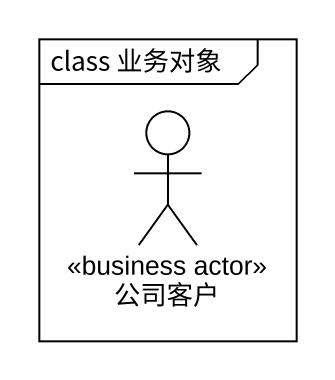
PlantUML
@startuml
mainframe class 业务对象
actor 公司客户 <<business actor>>
@enduml
